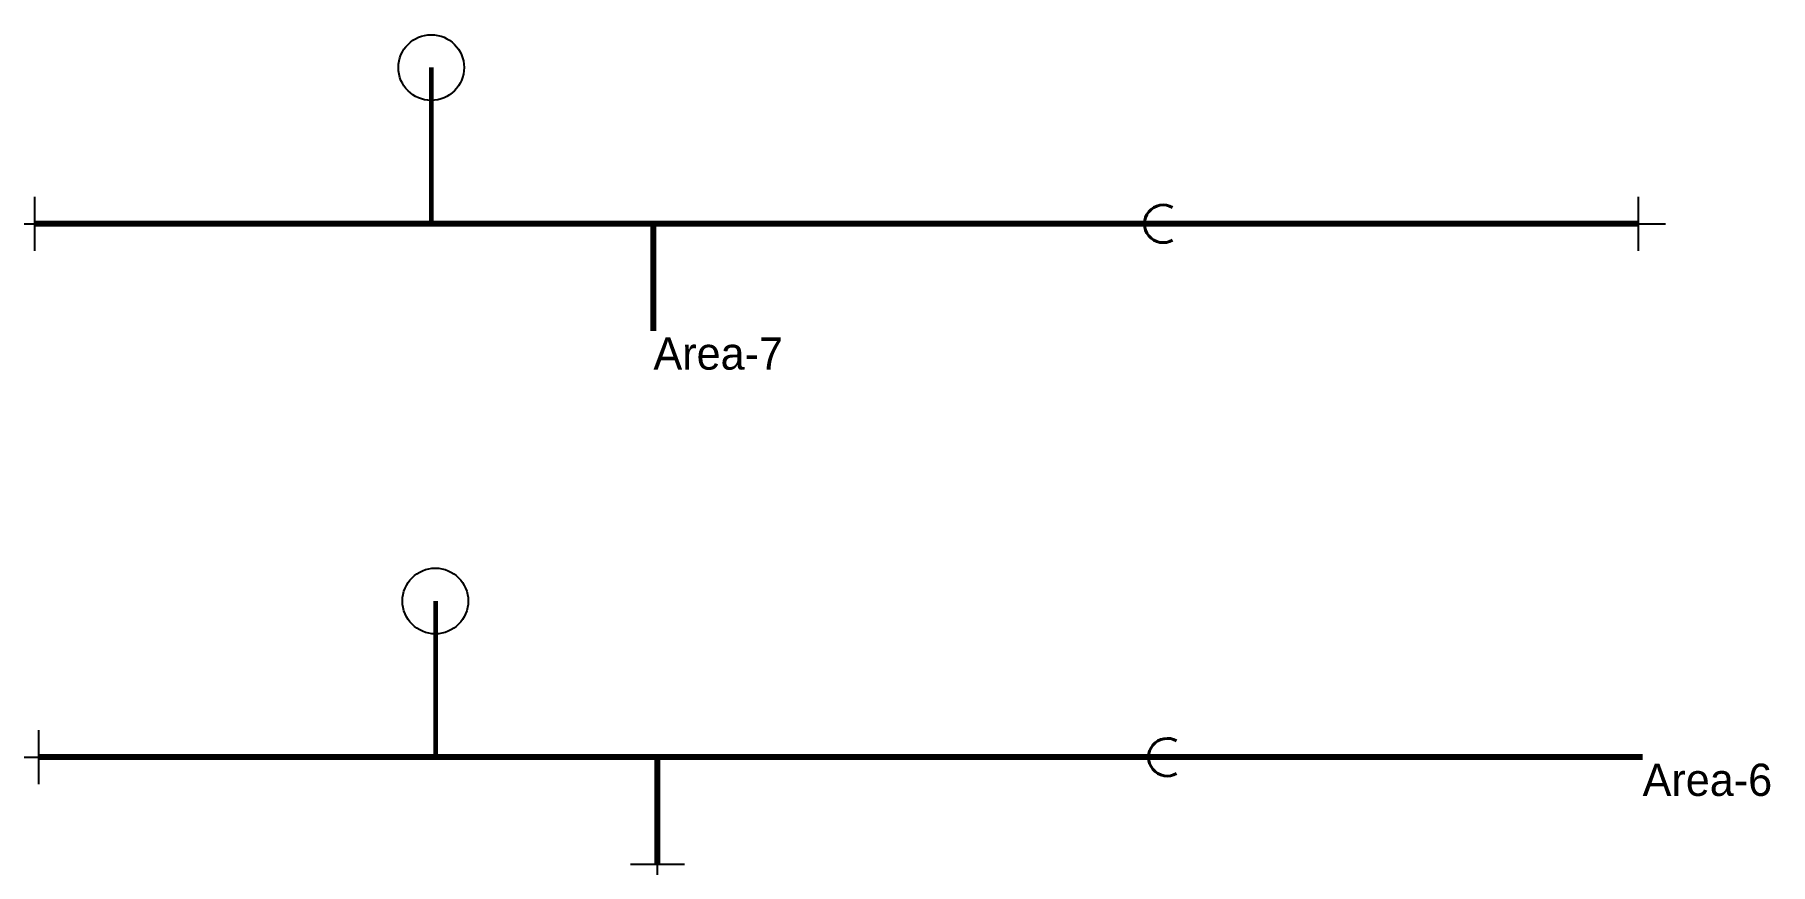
# Model space of a CAD drawing. Extents: x 857 to 1179, y 891 to 1045.
import ezdxf

# ---------------------------------------------------------------- set-up
doc = ezdxf.new("R2010")
doc.units = 0
doc.header["$MEASUREMENT"] = 0
doc.header["$PDMODE"] = 2
doc.header["$PDSIZE"] = 5
doc.layers.add('SPRK-CUTS', color=7, linetype='CONTINUOUS')
doc.layers.add('SPRK-REF-HDS', color=3, linetype='CONTINUOUS')
doc.layers.add('sprk-pbl', color=6, linetype='CONTINUOUS', lineweight=60)
doc.layers.add('SPRK-PMN-SCH40-WELDO', color=1, linetype='CONTINUOUS', lineweight=80)
doc.styles.add('SPRK-CUTS', font='stylu.ttf', dxfattribs={"width": 0.65, "height": 6})

# ---------------------------------------------------------------- blocks, each defined once
blk = doc.blocks.new('AREA-CONFIG')
at = {"layer": 'SPRK-CUTS', "style": 'SPRK-CUTS', "flags": 1}
for tag, p in [('AREA-ID', (0, 0)), ('MAIN-LABEL', (0, -14.4)), ('MAIN-START-NO', (0, -21.6)), ('BRANCH-LABEL', (0, -28.8)), ('BRANCH-START-NO', (0, -36)), ('IGNORE-SHORTER-THAN', (0, -43.2)), ('CUT-LONGER-THAN', (0, -50.4)), ('CUT-BRANCH-INTO', (0, -57.6)), ('CUT-MAIN-INTO', (0, -64.8)), ('MAIN-CUT-CLEARANCE', (0, -72))]:
    blk.add_attdef(tag, p, '', height=6, dxfattribs=at)
at = {"layer": 'SPRK-CUTS', "style": 'SPRK-CUTS'}
blk.add_attdef('AREA-NAME', (0, -7.2), '', height=6, dxfattribs=at)

msp = doc.modelspace()

# ---------------------------------------------------------------- linework, layer by layer
at = {"layer": 'SPRK-CUTS'}
for p in [(856.8, 1009.78), (1154.98, 1009.78), (857.56, 910.64), (972.59, 890.73)]:
    msp.add_point(p, dxfattribs=at)
at = {"layer": 'sprk-pbl'}
for p, q in [((930.52, 1038.82), (930.52, 1009.78)), ((931.28, 939.67), (931.28, 910.64))]:
    msp.add_line(p, q, dxfattribs=at)
at = {"layer": 'sprk-pbl', "lineweight": 40}
for centre in [(1066.62, 1009.78), (1067.38, 910.64)]:
    msp.add_arc(centre, 3.5, 60.5825, 299.4175, dxfattribs=at)
at = {"layer": 'SPRK-PMN-SCH40-WELDO'}
for p, q in [((971.83, 1009.78), (856.8, 1009.78)), ((971.83, 989.88), (971.83, 1009.78)), ((1154.98, 1009.78), (971.83, 1009.78)), ((972.59, 910.64), (857.56, 910.64)), ((972.59, 890.73), (972.59, 910.64)), ((1155.73, 910.64), (972.59, 910.64))]:
    msp.add_line(p, q, dxfattribs=at)
at = {"layer": 'SPRK-REF-HDS'}
for centre in [(930.52, 1038.82), (931.28, 939.67)]:
    msp.add_circle(centre, 6.11, dxfattribs=at)

# ---------------------------------------------------------------- block references
at = {"layer": 'SPRK-CUTS'}
for p, values in [((971.83, 989.88), {'AREA-NAME': 'Area-7'}), ((1155.73, 910.64), {'AREA-NAME': 'Area-6'})]:
    msp.add_blockref('AREA-CONFIG', p, dxfattribs=at).add_auto_attribs(values)

doc.saveas('drawing.dxf')
